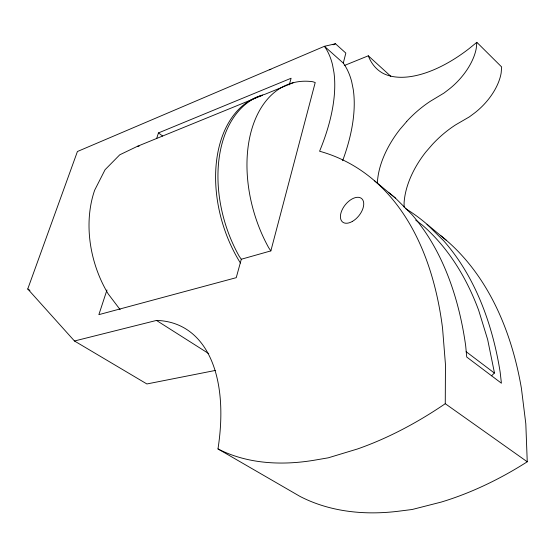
<?xml version="1.0" encoding="UTF-8"?>
<svg xmlns="http://www.w3.org/2000/svg" width="555" height="555" viewBox="0 0 555 555"><rect width="100%" height="100%" fill="white"/><g stroke="black" fill="none" stroke-linecap="round" stroke-linejoin="round"><path stroke-width="0.83" d="M74.467 340.999L156.482 320.429A199.897 104.59 -62.6 0 1 217.976 448.933L299.971 496.392A306.526 196.234 -48.7 0 0 399.988 511.037L412.198 509.49L441.142 502.102A306.526 196.234 -48.7 0 0 527.25 461.781L445.263 403.7L445.457 364.503L442.557 328.262A458.472 252.678 -63.9 0 0 319.576 151.224A164.544 80.475 -53.3 0 0 333.943 72.393L332.535 64.845A164.544 80.475 -53.3 0 0 324.432 46.294L77.422 151.515L27.75 288.988L74.467 340.999L146.888 383.963L215.312 370.449M377.49 183.427L377.511 180.861A79.046 46.613 -47.7 0 1 399.947 129.364L406.766 121.441M404.123 207.133L404.089 202.88A77.527 47.453 -47.2 0 1 425.789 152.056L432.512 144.3A77.527 47.453 -47.2 0 1 455.787 124.757L469.412 116.848L474.456 113.102A46.169 26.161 -46 0 0 501.158 72.941L501.651 66.968L476.856 42.326L476.266 48.32A47.022 25.641 -46.5 0 1 449.023 89.216L443.944 93.094L430.25 101.329A79.046 46.613 -47.7 0 0 406.718 121.399M343.295 63.103L345.827 53.086L335.477 43.769L324.432 46.294L343.295 63.103A162.504 82.112 -53.2 0 1 351.71 81.793L353.23 89.355A162.504 82.112 -53.2 0 1 342.636 160.714M270.861 250.888L315.219 82.522L312.756 81.731A114.725 73.482 72.9 0 0 251.006 131.986A114.725 73.482 72.9 0 0 268.78 247.87L270.861 250.888L241.307 259.247L236.236 277.673L98.873 314.65L106.962 289.981M289.28 84.853L291.098 78.248L158.473 132.922L156.586 138.674M491.55 375.804L494.387 373.05L494.269 371.975L487.658 339.57L478.694 310.377A437.777 258.658 -64.8 0 0 422.528 225.268L415.723 220.127M476.856 42.326L468.85 48.812A106.74 54.765 -45.6 0 1 383.172 73.406C376.096 69.659 371.094 63.201 368.298 55.805L344.294 65.546M240.44 263.042A111.999 73.829 72.8 0 1 262.529 95.266L137.494 146.284L119.769 154.796L105.082 169.705L94.676 190.15A100.927 74.183 72.2 0 0 108.114 293.782L120.116 309.641M333.083 44.788L335.477 43.769M293.331 82.695L264.846 94.322A112.2 73.808 72.8 0 0 239.24 256.313L241.307 259.247M269.286 69.784L270.882 69.41M137.494 146.284L139.132 146.138M27.75 288.988L29.956 290.327M156.482 320.429L208.742 353.618M158.473 132.922L162.622 136.031M466.131 351.69L494.387 373.05M374.514 180.77L395.521 198.177L411.845 214.487A451.506 256.389 -64.3 0 1 465.694 345.89L466.734 357.045L501.415 383.214L500.166 372.169A441.121 261.516 -64.9 0 0 443.716 240.835L426.989 224.262A441.121 261.516 -64.9 0 0 405.33 208.472M426.989 224.262L446.498 240.426M368.298 55.805L390.789 76.292M527.25 461.781L525.814 423.749L521.409 388.354A434.718 264.423 -65.3 0 0 440.566 235.535M217.976 448.933A323.225 187.486 -49.7 0 0 316.1 459.908L328.296 457.813L357.427 448.995A323.204 187.479 -49.7 0 0 445.263 403.7M388.895 192.758A451.506 256.389 -64.3 0 1 395.521 198.177M352.286 221.473A15.117 8.727 -51.2 0 0 362.068 198.968A15.117 8.727 -51.2 0 0 341.88 210.373A15.117 8.727 -51.2 0 0 352.286 221.473"/></g></svg>
